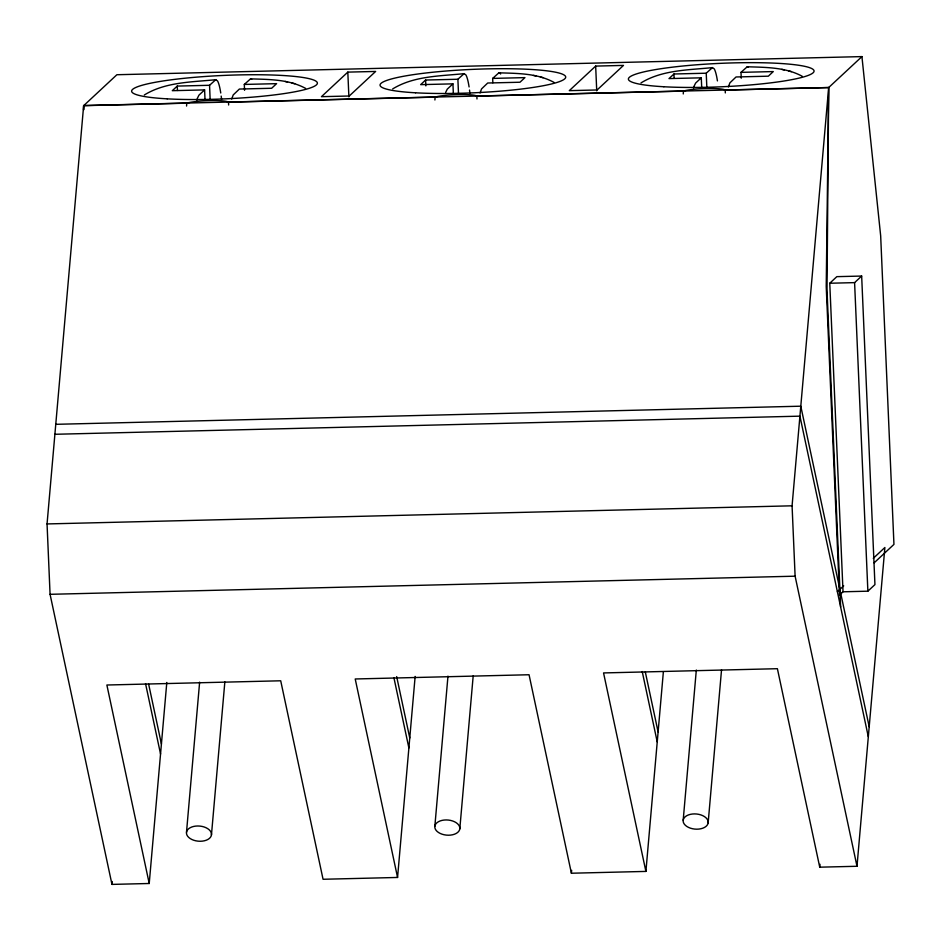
<?xml version="1.0" encoding="UTF-8"?>
<svg xmlns="http://www.w3.org/2000/svg" width="941" height="941" viewBox="0 0 941 941"><rect width="100%" height="100%" fill="white"/><g stroke="black" fill="none" stroke-linecap="round" stroke-linejoin="round"><path stroke-width="1.41" d="M861.932 56.601L828.692 87.537L83.655 105.557L83.62 109.968L83.667 105.663L116.896 74.727L861.932 56.601L880.67 235.838L893.95 544.392L874.118 562.859M186.565 106.039L186.765 103.157A22.09 2.788 -2.5 0 1 209.843 100.605A22.09 2.788 -2.5 0 1 228.522 102.134L435.107 97.111A22.09 2.788 -2.5 0 1 458.185 94.571A22.09 2.788 -2.5 0 1 476.864 96.1L683.448 91.077A22.09 2.788 -2.5 0 1 706.526 88.525A22.09 2.788 -2.5 0 1 725.217 90.054L828.692 87.537L827.01 290.287L840.642 607.004M434.907 99.993L435.107 97.111M683.26 93.947L683.448 91.077M166.804 682.46L149.219 883.493L111.967 884.399L50.073 594.312L47.05 523.937L83.655 105.557M111.967 884.399L112.214 881.494M186.494 832.303L199.633 682.143M211.454 834.949A12.551 7.587 5 0 0 193.646 826.445A12.551 7.587 5 0 0 191.835 839.478A12.551 7.587 5 0 0 211.454 834.949L224.852 681.884M149.219 883.493L106.874 685.013L280.712 680.79L323.057 879.27L397.561 877.459L415.146 676.426M434.848 826.257L447.975 676.108M459.796 828.915A12.551 7.587 5 0 0 441.988 820.399A12.551 7.587 5 0 0 440.176 833.432A12.551 7.587 5 0 0 459.796 828.915L473.194 675.85M663.37 671.839L645.902 871.413L571.399 873.224L571.658 870.319M683.19 820.211L696.316 670.063M708.15 822.869A12.551 7.587 5 0 0 690.329 814.365A12.551 7.587 5 0 0 688.518 827.398A12.551 7.587 5 0 0 708.15 822.869L721.535 669.804M645.902 871.413L603.557 672.933L777.395 668.698L819.74 867.179L856.992 866.273L795.11 576.186L792.075 505.811L828.68 87.431L826.222 286.523L839.501 595.088L843.03 591.795L867.873 591.183L874.942 584.608L861.662 276.054L836.831 276.654L829.762 283.241L843.03 591.795M819.74 867.179L819.999 864.273M856.992 866.273L884.881 547.509L873.272 558.319M231.698 99.04L233.203 94.947L239.367 89.054L271.643 88.266L276.595 83.655L244.307 84.443L244.566 90.301M480.051 92.994L481.545 88.913L487.709 83.008L519.985 82.232L524.937 77.621L492.661 78.409L492.849 82.796M728.393 86.948L729.887 82.867L736.05 76.974L768.338 76.186L773.279 71.575L741.002 72.363L741.249 78.221M445.693 92.324L447.293 89.113L452.939 83.855L453.374 94.1M220.747 92.994A39.534 5.74 88.6 0 0 219.229 85.443A41.122 5.964 88.6 0 0 217.512 80.902L215.76 79.691L209.549 85.29L177.261 86.078L172.309 90.689L204.597 89.901L205.032 100.146M204.597 89.901L198.951 95.147L197.351 98.37A41.228 5.987 88.6 0 0 196.869 100.134M244.307 84.443L250.529 78.856C269.079 79.491 288.84 79.232 305.602 88.395M347.817 72.116L321.446 96.676L349.252 96.006L375.635 71.445L347.817 72.116L348.888 96.899M469.089 86.948A39.534 5.74 88.6 0 0 467.571 79.397A41.122 5.964 88.6 0 0 465.854 74.868L464.101 73.657L457.891 79.244L425.603 80.032L420.651 84.643L452.939 83.855M492.661 78.409L498.871 72.81C517.421 73.445 537.182 73.198 553.943 82.349M595.665 66.093L569.293 90.654L597.1 89.971L623.483 65.411L595.665 66.093L596.735 90.865M717.43 80.914A39.534 5.74 88.6 0 0 715.913 73.363A41.122 5.964 88.6 0 0 714.195 68.822L712.443 67.611L706.232 73.21L673.944 73.998L668.992 78.597L701.28 77.821L701.727 88.066M701.28 77.821L695.634 83.067L694.035 86.278A41.228 5.987 88.6 0 0 693.564 88.054M741.002 72.363L747.213 66.764C765.762 67.399 785.535 67.152 802.285 76.315M829.762 283.241L854.593 282.629L861.662 276.054M837.384 591.736L843.712 585.843M144.326 94.982C165.592 81.891 191.717 82.185 215.76 79.691M392.668 88.936C413.934 75.845 440.059 76.15 464.101 73.657M641.009 82.902C662.276 69.81 688.4 70.105 712.443 67.611M83.667 105.663L186.765 103.157M55.766 424.32L800.791 406.194L869.202 726.817M54.896 434.283L799.921 416.157L868.32 736.779M47.05 523.937L792.075 505.811M50.073 594.312L795.11 576.186M747.213 66.764L748.389 67.211M498.871 72.81L500.047 73.245A41.239 5.987 88.6 0 1 500.624 74.021M250.529 78.856L251.694 79.291M781.795 69.375L784.218 69.94M788.723 70.987L791.428 71.61M533.453 75.421L535.876 75.986M540.381 77.021L543.086 77.656M285.111 81.455L287.534 82.02M292.039 83.067L294.733 83.69M645.314 671.98L658.1 731.957M642.221 671.545L657.23 741.92M571.399 873.224L529.054 674.744L355.216 678.979L397.561 877.459M396.667 676.591L409.758 737.991M393.879 677.591L408.888 747.954M148.619 684.06L161.417 744.037M145.537 683.625L160.546 754M854.593 282.629L867.873 591.183M706.232 73.21L706.856 87.842M673.944 73.998L674.132 78.385M457.891 79.244L458.514 93.888M425.603 80.032L425.85 85.89M209.549 85.29L210.172 99.934M177.261 86.078L177.449 90.465M725.217 90.054L725.323 92.924M476.864 96.1L476.981 98.97M228.522 102.134L228.639 105.004M469.524 90.042A40.569 5.893 88.6 0 1 469.924 93.371M221.182 96.088A40.569 5.893 88.6 0 1 221.582 99.405M663.864 86.748A92.9 11.727 -2.5 0 0 813.024 72.857A92.9 11.727 -2.5 0 0 686.53 65.658A92.9 11.727 -2.5 0 0 663.864 86.748M415.522 92.794A92.9 11.727 -2.5 0 0 564.682 78.891A92.9 11.727 -2.5 0 0 438.177 71.704A92.9 11.727 -2.5 0 0 415.522 92.794M167.18 98.84A92.9 11.727 -2.5 0 0 316.341 84.937A92.9 11.727 -2.5 0 0 189.835 77.738A92.9 11.727 -2.5 0 0 167.18 98.84"/></g></svg>
